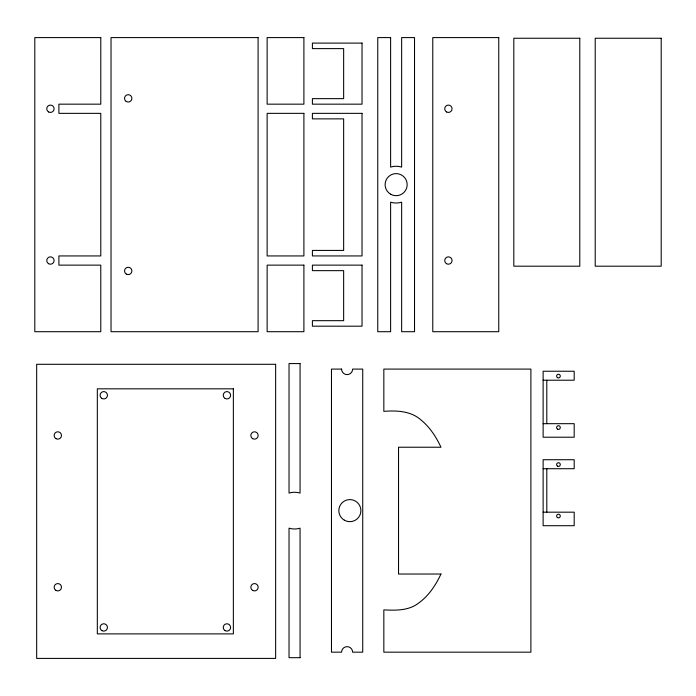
<?xml version="1.0" encoding="UTF-8"?>
<svg xmlns="http://www.w3.org/2000/svg" width="696" height="696" viewBox="0 0 696 696"><rect width="100%" height="100%" fill="white"/><g stroke="black" fill="none" stroke-linecap="round" stroke-linejoin="round"><path stroke-width="1.04" d="M543.124 380.216L574.191 380.216L574.191 371.238L543.124 371.238L543.124 437.219L574.191 437.219L574.191 423.681L543.124 423.681M543.124 468.712L574.191 468.712L574.191 459.725L543.124 459.725L543.124 525.706L574.191 525.706L574.191 512.178L543.124 512.178M546.804 380.216L546.804 423.681M546.804 468.712L546.804 512.178M440.977 574.026C435.722 585.266 428.571 596.072 418.287 603.31C408.465 610.836 395.528 610.427 383.835 609.896L383.835 652.169L530.891 652.169L530.891 369.089L383.835 369.089L383.835 411.362C396.694 410.344 410.988 410.936 421.106 420.053C429.902 427.257 436.209 437.018 440.977 447.232L398.538 447.232L398.538 574.026L440.977 574.026M100.781 37.593L34.8 37.593L34.8 331.705L100.781 331.705L100.781 265.132L58.89 265.132L58.89 255.937L100.781 255.937L100.781 113.352L58.89 113.352L58.89 104.165L100.781 104.165L100.781 37.593M258.094 37.593L111.029 37.593L111.029 331.705L258.094 331.705L258.094 37.593M303.9 37.593L267.134 37.593L267.134 104.165L303.9 104.165L303.9 37.593M390.621 37.593L377.754 37.593L377.754 331.705L390.621 331.705L390.621 202.179A18.383 18.383 0 0 0 401.653 202.179L401.653 331.705L414.52 331.705L414.52 37.593L401.653 37.593L401.653 167.11A18.383 18.383 0 0 0 390.621 167.11L390.621 37.593M498.754 37.593L432.773 37.593L432.773 331.705L498.754 331.705L498.754 37.593M579.794 38.254L513.813 38.254L513.813 266.194L579.794 266.194L579.794 38.254M661.2 38.254L595.219 38.254L595.219 266.194L661.2 266.194L661.2 38.254M362.033 43.1L312.4 43.1L312.4 48.616L343.65 48.616L343.65 98.649L312.4 98.649L312.4 104.165L362.033 104.165L362.033 43.1M303.9 113.352L267.134 113.352L267.134 255.937L303.9 255.937L303.9 113.352M362.033 113.352L312.4 113.352L312.4 118.868L343.65 118.868L343.65 250.421L312.4 250.421L312.4 255.937L362.033 255.937L362.033 113.352M303.9 265.132L267.134 265.132L267.134 331.705L303.9 331.705L303.9 265.132M362.033 265.132L312.4 265.132L312.4 270.648L343.65 270.648L343.65 320.673L312.4 320.673L312.4 326.189L362.033 326.189L362.033 265.132M300.063 363.573L289.031 363.573L289.031 493.09A18.383 18.383 0 0 1 300.063 493.09L300.063 363.573M275.642 364.295L36.67 364.295L36.67 658.407L275.642 658.407L275.642 364.295M341.588 369.089L331.479 369.089L331.479 652.169L341.588 652.169A5.516 5.516 0 0 1 347.104 646.654A5.516 5.516 0 0 1 352.62 652.169L362.729 652.169L362.729 369.089L352.62 369.089A5.516 5.516 0 0 1 347.104 374.605A5.516 5.516 0 0 1 341.588 369.089M233.36 388.829L97.327 388.829L97.327 633.882L233.36 633.882L233.36 388.829M300.063 657.685L289.031 657.685L289.031 528.16A18.383 18.383 0 0 0 300.063 528.16L300.063 657.685M344.346 520.182A11.032 11.032 0 0 0 360.893 510.629A11.032 11.032 0 0 0 344.346 501.077A11.032 11.032 0 0 0 344.346 520.182M557.539 466.155A1.836 1.836 0 0 0 560.297 464.563A1.836 1.836 0 0 0 557.539 462.97A1.836 1.836 0 0 0 557.539 466.155M557.426 517.554A1.836 1.836 0 0 0 560.289 516.162A1.836 1.836 0 0 0 557.653 514.379A1.836 1.836 0 0 0 557.426 517.554M557.539 377.667A1.836 1.836 0 0 0 560.297 376.075A1.836 1.836 0 0 0 557.539 374.483A1.836 1.836 0 0 0 557.539 377.667M557.539 429.136A1.836 1.836 0 0 0 560.297 427.544A1.836 1.836 0 0 0 557.539 425.952A1.836 1.836 0 0 0 557.539 429.136M446.554 263.714A3.68 3.68 0 0 0 452.069 260.53A3.68 3.68 0 0 0 446.554 257.346A3.68 3.68 0 0 0 446.554 263.714M446.554 111.943A3.68 3.68 0 0 0 452.069 108.759A3.68 3.68 0 0 0 446.554 105.575A3.68 3.68 0 0 0 446.554 111.943M390.621 194.201A11.032 11.032 0 0 0 407.169 184.649A11.032 11.032 0 0 0 390.621 175.096A11.032 11.032 0 0 0 390.621 194.201M101.929 630.628A3.68 3.68 0 0 0 107.445 627.444A3.68 3.68 0 0 0 101.929 624.26A3.68 3.68 0 0 0 101.929 630.628M225.086 398.443A3.68 3.68 0 0 0 230.602 395.258A3.68 3.68 0 0 0 225.086 392.074A3.68 3.68 0 0 0 225.086 398.443M225.086 630.628A3.68 3.68 0 0 0 230.602 627.444A3.68 3.68 0 0 0 225.086 624.26A3.68 3.68 0 0 0 225.086 630.628M101.703 398.303A3.68 3.68 0 0 0 107.436 395.528A3.68 3.68 0 0 0 102.155 391.952A3.68 3.68 0 0 0 101.703 398.303M252.657 590.425A3.68 3.68 0 0 0 258.173 587.241A3.68 3.68 0 0 0 252.657 584.057A3.68 3.68 0 0 0 252.657 590.425M252.657 438.654A3.68 3.68 0 0 0 258.173 435.47A3.68 3.68 0 0 0 252.657 432.286A3.68 3.68 0 0 0 252.657 438.654M55.75 590.286A3.68 3.68 0 0 0 61.474 587.502A3.68 3.68 0 0 0 56.202 583.935A3.68 3.68 0 0 0 55.75 590.286M55.967 438.654A3.68 3.68 0 0 0 61.483 435.47A3.68 3.68 0 0 0 55.967 432.286A3.68 3.68 0 0 0 55.967 438.654M126.15 101.398A3.68 3.68 0 0 0 131.883 98.623A3.68 3.68 0 0 0 126.611 95.047A3.68 3.68 0 0 0 126.15 101.398M126.376 274.12A3.68 3.68 0 0 0 131.892 270.935A3.68 3.68 0 0 0 126.376 267.751A3.68 3.68 0 0 0 126.376 274.12M48.59 263.714A3.68 3.68 0 0 0 54.105 260.53A3.68 3.68 0 0 0 48.59 257.346A3.68 3.68 0 0 0 48.59 263.714M48.59 111.943A3.68 3.68 0 0 0 54.105 108.759A3.68 3.68 0 0 0 48.59 105.575A3.68 3.68 0 0 0 48.59 111.943"/></g></svg>
